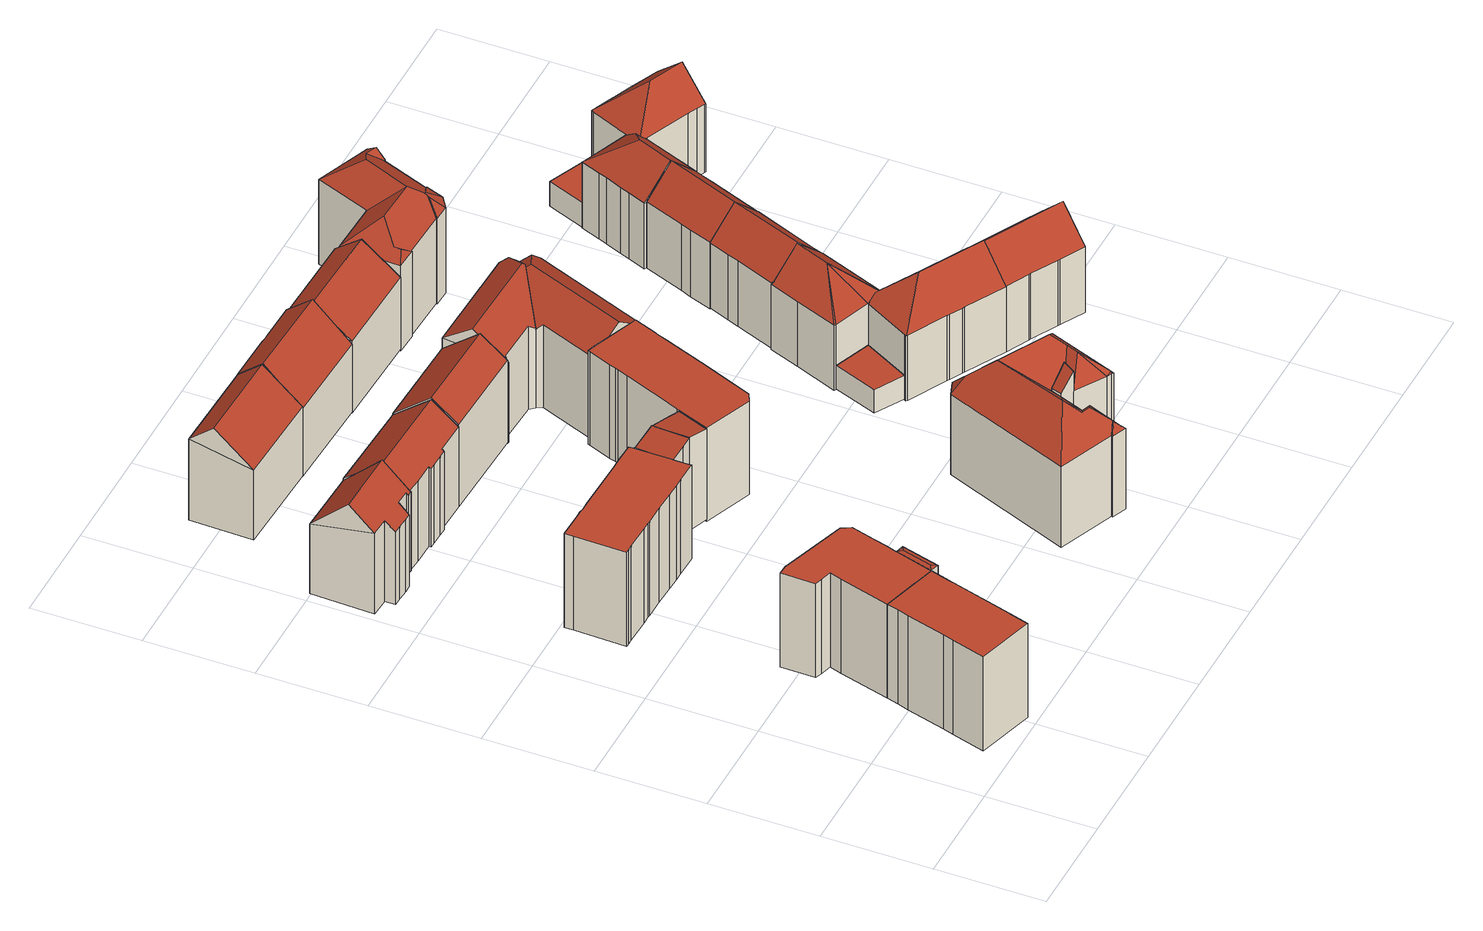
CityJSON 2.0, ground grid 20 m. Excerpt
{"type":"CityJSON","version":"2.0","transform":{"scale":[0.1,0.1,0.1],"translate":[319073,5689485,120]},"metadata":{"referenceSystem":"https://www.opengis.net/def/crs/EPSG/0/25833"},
"CityObjects":{
"building1":{"type":"Building","attributes":{"Gemeindeschluessel":14713000,"Geometrietyp2DReferenz":"3000","function":"31001_9998","roofType":"9999"},"children":["building1-1","building1-2","building1-3","building1-4"]},
"building1-1":{"type":"BuildingPart","attributes":{"Dachtyp_tdc":"tdcPolyFlatRoof","Dachneigung":0,"QualitaetDacherkennung":56,"Geometrietyp2DReferenz":"3000","roofType":"1000","measuredHeight":19.73},"parents":["building1"],"geometry":[{"type":"MultiSurface","lod":"2","boundaries":[[[0,1,2,3]],[[1,4,5,2]],[[4,6,7,5]],[[6,8,9,7]],[[8,10,11,9]],[[10,12,13,11]],[[12,14,15,13]],[[14,16,17,15]],[[18,19,20,21]],[[19,22,23,20]],[[22,0,3,23]],[[22,19,18,24,16,14,12,10,8,6,4,1,0]],[[3,2,5,7,9,11,13,15,17,25,21,20,23]],[[25,17,16,24]],[[21,25,24,18]]],"semantics":{"surfaces":[{"type":"WallSurface"},{"type":"RoofSurface"},{"type":"GroundSurface"},{"type":"ClosureSurface"}],"values":[0,0,0,0,0,0,0,0,0,0,0,1,2,3,3]}}]},
"building1-2":{"type":"BuildingPart","attributes":{"Dachtyp_tdc":"tdcPolyFlatRoof","Dachneigung":0,"QualitaetDacherkennung":72,"Geometrietyp2DReferenz":"3000","roofType":"1000","measuredHeight":19.75},"parents":["building1"],"geometry":[{"type":"MultiSurface","lod":"2","boundaries":[[[26,27,28,29]],[[27,30,31,28]],[[30,32,31]],[[33,34,35]],[[33,36,37,34]],[[36,38,39,37]],[[38,40,41,39]],[[40,42,43,41]],[[42,44,45,43]],[[44,46,47,45]],[[46,18,21,47]],[[18,46,44,42,40,38,36,33,30,27,26]],[[29,28,31,34,37,39,41,43,45,47,21,25]],[[35,32,30,33]],[[35,34,31,32]],[[29,25,24,18,26]],[[25,21,18,24]]],"semantics":{"surfaces":[{"type":"WallSurface"},{"type":"RoofSurface"},{"type":"GroundSurface"},{"type":"ClosureSurface"}],"values":[0,0,0,0,0,0,0,0,0,0,0,1,2,0,3,0,3]}}]},
"building1-3":{"type":"BuildingPart","attributes":{"Dachtyp_tdc":"tdcFreeFormRoof","Dachneigung":10.21,"QualitaetDacherkennung":22,"Geometrietyp2DReferenz":"3000","roofType":"5000","measuredHeight":20.03},"parents":["building1"],"geometry":[{"type":"MultiSurface","lod":"2","boundaries":[[[48,49,50,17,16]],[[49,51,52,50]],[[51,53,24,25,52]],[[54,53,51]],[[55,54,51,49]],[[55,49,48]],[[54,55,48,53]],[[17,50,52,25]],[[16,24,53,48]],[[16,17,25,24]]],"semantics":{"surfaces":[{"type":"WallSurface"},{"type":"RoofSurface"},{"type":"GroundSurface"},{"type":"ClosureSurface"}],"values":[0,0,0,1,1,1,1,2,0,3]}}]},
"building1-4":{"type":"BuildingPart","attributes":{"Dachtyp_tdc":"tdcFreeFormRoof","Dachneigung":56.67,"QualitaetDacherkennung":18,"Geometrietyp2DReferenz":"3000","roofType":"5000","measuredHeight":14.01},"parents":["building1"],"geometry":[{"type":"MultiSurface","lod":"2","boundaries":[[[32,56,57,31]],[[56,58,59,57]],[[58,60,61,59]],[[60,62,63,61]],[[62,64,65,63]],[[64,66,67,65]],[[66,68,69,67]],[[64,62,60,58,70]],[[58,56,32,70]],[[32,66,68,35,68,66,64,70]],[[34,69,67,31,57,59,61,63,65,67,69]],[[31,67,66,32]],[[69,34,35,68]]],"semantics":{"surfaces":[{"type":"WallSurface"},{"type":"RoofSurface"},{"type":"GroundSurface"},{"type":"ClosureSurface"}],"values":[0,0,0,0,0,0,0,1,1,1,2,3,3]}}]},
"building2":{"type":"Building","attributes":{"Dachtyp_tdc":"tdcFreeFormRoof","Gemeindeschluessel":14713000,"Dachneigung":44.55,"QualitaetDacherkennung":60,"Geometrietyp2DReferenz":"3000","function":"31001_9998","roofType":"5000","measuredHeight":21.38},"geometry":[{"type":"MultiSurface","lod":"2","boundaries":[[[71,72,73,74]],[[72,75,76,73]],[[75,77,78,76]],[[77,79,80,78]],[[79,81,82,80]],[[81,83,84,82]],[[83,85,86,84]],[[85,87,88,86]],[[87,89,90,88]],[[89,91,92,90]],[[91,93,94,92]],[[93,95,96,94]],[[95,71,74,96]],[[97,77,75,72,98]],[[89,87,85,83,81,79,97,98,71,95,93,91]],[[79,77,97]],[[72,71,98]],[[74,73,76,78,80,82,84,86,88,90,92,94,96]]],"semantics":{"surfaces":[{"type":"WallSurface"},{"type":"RoofSurface"},{"type":"GroundSurface"}],"values":[0,0,0,0,0,0,0,0,0,0,0,0,0,1,1,0,0,2]}}]},
"building3":{"type":"Building","attributes":{"Gemeindeschluessel":14713000,"Geometrietyp2DReferenz":"3000","function":"31001_9998","roofType":"9999"},"children":["building3-1","building3-2","building3-3"]},
"building3-1":{"type":"BuildingPart","attributes":{"Dachtyp_tdc":"tdcPolyFlatRoof","Dachneigung":6.6,"QualitaetDacherkennung":39,"Geometrietyp2DReferenz":"3000","roofType":"2100","measuredHeight":19.77},"parents":["building3"],"geometry":[{"type":"MultiSurface","lod":"2","boundaries":[[[99,100,101,102]],[[100,103,104,101]],[[103,105,106,104]],[[105,107,108,106]],[[107,109,110,111,108]],[[107,105,103,100,99,112,109]],[[111,102,101,104,106,108]],[[112,110,109]],[[102,111,110,112,99]]],"semantics":{"surfaces":[{"type":"WallSurface"},{"type":"RoofSurface"},{"type":"GroundSurface"},{"type":"ClosureSurface"}],"values":[0,0,0,0,0,1,2,0,3]}}]},
"building3-2":{"type":"BuildingPart","attributes":{"Dachtyp_tdc":"tdcPolyFlatRoof","Dachneigung":0,"QualitaetDacherkennung":63,"Geometrietyp2DReferenz":"3000","roofType":"1000","measuredHeight":19.66},"parents":["building3"],"geometry":[{"type":"MultiSurface","lod":"2","boundaries":[[[113,114,115,116,117]],[[114,118,119,115]],[[118,120,121,119]],[[120,122,123,121]],[[122,124,125,123]],[[124,126,127,125]],[[126,128,129,127]],[[128,130,131,129]],[[130,132,133,131]],[[132,134,135,133]],[[134,136,137,135]],[[136,138,139,137]],[[138,140,141,139]],[[140,142,143,141]],[[142,144,145,143]],[[144,146,147,145]],[[146,148,149,147]],[[148,150,151,149]],[[150,152,153,151]],[[152,154,155,153]],[[154,156,157,155]],[[156,158,159,157]],[[158,156,154,152,150,148,146,144,142,140,138,136,134,132,130,128,126,124,122,120,118,114,113,160,161]],[[162,116,115,119,121,123,125,127,129,131,133,135,137,139,141,143,145,147,149,151,153,155,157,159]],[[117,160,113]],[[116,162,161,160,117]],[[162,159,158,161]]],"semantics":{"surfaces":[{"type":"WallSurface"},{"type":"RoofSurface"},{"type":"GroundSurface"},{"type":"ClosureSurface"}],"values":[0,0,0,0,0,0,0,0,0,0,0,0,0,0,0,0,0,0,0,0,0,0,1,2,0,3,3]}}]},
"building3-3":{"type":"BuildingPart","attributes":{"Dachtyp_tdc":"tdcPolyFlatRoof","Dachneigung":4.68,"QualitaetDacherkennung":54,"Geometrietyp2DReferenz":"3000","roofType":"2100","measuredHeight":19.88},"parents":["building3"],"geometry":[{"type":"MultiSurface","lod":"2","boundaries":[[[163,164,99,102,159,158]],[[110,165,166,111]],[[165,117,116,166]],[[117,165,110,112,164,163,167,160]],[[162,159,102,111,166,116]],[[158,161,167,163]],[[158,159,162,161]],[[112,99,164]],[[110,111,102,99,112]],[[161,160,167]],[[162,116,117,160,161]]],"semantics":{"surfaces":[{"type":"WallSurface"},{"type":"RoofSurface"},{"type":"GroundSurface"},{"type":"ClosureSurface"}],"values":[0,0,0,1,2,0,3,0,3,0,3]}}]},
"building4":{"type":"Building","attributes":{"Dachtyp_tdc":"tdcGableRoof","Gemeindeschluessel":14713000,"Dachneigung":39.38,"QualitaetDacherkennung":68,"Geometrietyp2DReferenz":"3000","function":"31001_9998","roofType":"3100","measuredHeight":20.75},"geometry":[{"type":"MultiSurface","lod":"2","boundaries":[[[168,169,170,171]],[[169,172,173,170]],[[172,174,175,173]],[[174,176,177,175]],[[176,178,179,177]],[[178,180,181,179]],[[180,182,183,181]],[[182,184,185,183]],[[184,186,187,185]],[[186,188,189,187]],[[188,190,191,189]],[[190,192,193,191]],[[192,194,195,193]],[[194,196,197,195]],[[196,168,171,197]],[[192,190,188,186]],[[186,184,182,180,178,176,174,172,169,168,196,194,192]],[[171,170,173,175,177,179,181,183,185,187,189,191,193,195,197]]],"semantics":{"surfaces":[{"type":"WallSurface"},{"type":"RoofSurface"},{"type":"GroundSurface"}],"values":[0,0,0,0,0,0,0,0,0,0,0,0,0,0,0,1,1,2]}}]},
"building5":{"type":"Building","attributes":{"Dachtyp_tdc":"tdcGableRoof","Gemeindeschluessel":14713000,"Dachneigung":40.64,"QualitaetDacherkennung":66,"Geometrietyp2DReferenz":"3000","function":"31001_9998","roofType":"3100","measuredHeight":20.8},"geometry":[{"type":"MultiSurface","lod":"2","boundaries":[[[198,199,200,201]],[[199,202,203,200]],[[202,204,205,203]],[[204,198,201,205]],[[202,199,206]],[[198,204,207]],[[199,198,207,206]],[[204,202,206,207]],[[201,200,203,205]]],"semantics":{"surfaces":[{"type":"WallSurface"},{"type":"RoofSurface"},{"type":"GroundSurface"}],"values":[0,0,0,0,0,0,1,1,2]}}]},
"building6":{"type":"Building","attributes":{"Dachtyp_tdc":"tdcGableRoof","Gemeindeschluessel":14713000,"Dachneigung":39.6,"QualitaetDacherkennung":69,"Geometrietyp2DReferenz":"3000","function":"31001_9998","roofType":"3100","measuredHeight":21.16},"geometry":[{"type":"MultiSurface","lod":"2","boundaries":[[[208,209,195,210]],[[209,211,191,195]],[[211,212,213,191]],[[212,208,210,213]],[[211,209,214]],[[208,212,215]],[[209,208,215,214]],[[212,211,214,215]],[[210,195,191,213]]],"semantics":{"surfaces":[{"type":"WallSurface"},{"type":"RoofSurface"},{"type":"GroundSurface"}],"values":[0,0,0,0,0,0,1,1,2]}}]},
"building7":{"type":"Building","attributes":{"Dachtyp_tdc":"tdcPolyFlatRoof","Gemeindeschluessel":14713000,"Dachneigung":0,"QualitaetDacherkennung":72,"Geometrietyp2DReferenz":"3000","function":"31001_9998","roofType":"1000","measuredHeight":19.62},"geometry":[{"type":"MultiSurface","lod":"2","boundaries":[[[216,217,218,219]],[[217,220,221,218]],[[220,222,223,221]],[[222,224,225,223]],[[224,226,227,225]],[[226,228,229,227]],[[228,230,231,229]],[[230,232,233,231]],[[232,234,235,233]],[[234,236,237,235]],[[236,238,239,237]],[[238,240,241,239]],[[240,242,243,241]],[[242,244,245,243]],[[244,246,247,245]],[[246,248,249,247]],[[248,250,251,249]],[[250,252,253,251]],[[252,254,255,253]],[[254,256,257,255]],[[256,258,259,257]],[[258,216,219,259]],[[258,256,254,252,250,248,246,244,242,240,238,236,234,232,230,228,226,224,222,220,217,216]],[[219,218,221,223,225,227,229,231,233,235,237,239,241,243,245,247,249,251,253,255,257,259]]],"semantics":{"surfaces":[{"type":"WallSurface"},{"type":"RoofSurface"},{"type":"GroundSurface"}],"values":[0,0,0,0,0,0,0,0,0,0,0,0,0,0,0,0,0,0,0,0,0,0,1,2]}}]},
"building8":{"type":"Building","attributes":{"Dachtyp_tdc":"tdcGableRoof","Gemeindeschluessel":14713000,"Dachneigung":44.22,"QualitaetDacherkennung":64,"Geometrietyp2DReferenz":"3000","function":"31001_9998","roofType":"3100","measuredHeight":21.17},"geometry":[{"type":"MultiSurface","lod":"2","boundaries":[[[260,261,262,263]],[[261,264,265,262]],[[264,266,267,265]],[[266,268,269,267]],[[268,270,271,269]],[[270,272,273,271]],[[272,274,275,273]],[[274,260,263,275]],[[274,276,277,260]],[[278,279,280,281,282,277,276,283]],[[270,278,283,272]],[[272,283,276,274]],[[260,277,282,261]],[[261,282,281,264]],[[264,281,280,266]],[[266,280,279,268]],[[268,279,278,270]],[[263,262,265,267,269,271,273,275]]],"semantics":{"surfaces":[{"type":"WallSurface"},{"type":"RoofSurface"},{"type":"GroundSurface"}],"values":[0,0,0,0,0,0,0,0,1,1,0,0,0,0,0,0,0,2]}}]},
"building9":{"type":"Building","attributes":{"Dachtyp_tdc":"tdcFreeFormRoof","Gemeindeschluessel":14713000,"Dachneigung":46.88,"QualitaetDacherkennung":7,"Geometrietyp2DReferenz":"3000","function":"31001_9998","roofType":"5000","measuredHeight":23.56},"geometry":[{"type":"MultiSurface","lod":"2","boundaries":[[[284,285,286,287]],[[285,288,289,286]],[[288,290,291,289]],[[290,292,293,291]],[[292,294,295,293]],[[294,296,297,295]],[[296,298,299,297]],[[298,300,301,299]],[[300,302,303,301]],[[302,304,305,303]],[[304,306,307,305]],[[306,308,309,307]],[[308,310,311,309]],[[310,312,313,311]],[[312,314,315,313]],[[314,316,317,315]],[[316,284,287,317]],[[318,314,312]],[[319,320,318,312,310]],[[321,322,323,319,310,308]],[[324,321,308,306]],[[324,306,304]],[[321,300,322]],[[324,300,321]],[[324,302,300]],[[302,324,304]],[[323,322,300,298]],[[320,294,325]],[[320,296,294]],[[319,296,320]],[[319,298,296]],[[298,319,323]],[[326,327,325,294,292]],[[328,326,292,290]],[[329,288,285]],[[328,288,329]],[[288,328,290]],[[329,285,284]],[[327,326,328,329,284,316]],[[318,320,325,327,316,314]],[[287,286,289,291,293,295,297,299,301,303,305,307,309,311,313,315,317]]],"semantics":{"surfaces":[{"type":"WallSurface"},{"type":"RoofSurface"},{"type":"GroundSurface"}],"values":[0,0,0,0,0,0,0,0,0,0,0,0,0,0,0,0,0,1,1,1,1,1,1,1,1,1,1,1,1,1,1,1,1,1,1,1,1,1,1,1,2]}}]},
"building10":{"type":"Building","attributes":{"Dachtyp_tdc":"tdcPolyFlatRoof","Gemeindeschluessel":14713000,"Dachneigung":54.98,"QualitaetDacherkennung":8,"Geometrietyp2DReferenz":"3000","function":"31001_9998","roofType":"2100","measuredHeight":21.45},"geometry":[{"type":"MultiSurface","lod":"2","boundaries":[[[330,331,293,295]],[[331,332,291,293]],[[332,333,297,291]],[[333,330,295,297]],[[333,332,331,330]],[[295,293,291,297]]],"semantics":{"surfaces":[{"type":"WallSurface"},{"type":"RoofSurface"},{"type":"GroundSurface"}],"values":[0,0,0,0,1,2]}}]},
"building11":{"type":"Building","attributes":{"Dachtyp_tdc":"tdcFreeFormRoof","Gemeindeschluessel":14713000,"Dachneigung":34.86,"QualitaetDacherkennung":71,"Geometrietyp2DReferenz":"3000","function":"31001_9998","roofType":"5000","measuredHeight":21.62},"geometry":[{"type":"MultiSurface","lod":"2","boundaries":[[[334,335,336,337]],[[335,338,339,336]],[[338,340,341,339]],[[340,342,343,341]],[[342,344,345,343]],[[344,346,347,345]],[[346,348,349,347]],[[348,350,351,349]],[[350,352,353,351]],[[352,334,337,353]],[[354,352,355,356]],[[356,355,350,348,357]],[[346,344,342,340,338,335,334,354,356,357]],[[348,346,357]],[[352,350,355]],[[334,352,354]],[[337,336,339,341,343,345,347,349,351,353]]],"semantics":{"surfaces":[{"type":"WallSurface"},{"type":"RoofSurface"},{"type":"GroundSurface"}],"values":[0,0,0,0,0,0,0,0,0,0,1,1,1,0,0,0,2]}}]},
"building12":{"type":"Building","attributes":{"Dachtyp_tdc":"tdcFreeFormRoof","Gemeindeschluessel":14713000,"Dachneigung":34.82,"QualitaetDacherkennung":81,"Geometrietyp2DReferenz":"3000","function":"31001_9998","roofType":"5000","measuredHeight":21.62},"geometry":[{"type":"MultiSurface","lod":"2","boundaries":[[[358,352,353,337]],[[352,359,360,353]],[[359,361,362,360]],[[361,363,364,362]],[[363,365,366,364]],[[365,358,337,366]],[[367,368,352,369]],[[365,363,370,367,369,358]],[[359,368,367,370,361]],[[352,358,369]],[[359,352,368]],[[363,361,370]],[[337,353,360,362,364,366]]],"semantics":{"surfaces":[{"type":"WallSurface"},{"type":"RoofSurface"},{"type":"GroundSurface"}],"values":[0,0,0,0,0,0,1,1,1,0,0,0,2]}}]},
"building13":{"type":"Building","attributes":{"Dachtyp_tdc":"tdcGableRoof","Gemeindeschluessel":14713000,"Dachneigung":37.13,"QualitaetDacherkennung":57,"Geometrietyp2DReferenz":"3000","function":"31001_9998","roofType":"3100","measuredHeight":20.36},"geometry":[{"type":"MultiSurface","lod":"2","boundaries":[[[371,372,373,374]],[[372,375,376,373]],[[375,377,378,376]],[[377,371,374,378]],[[375,372,379]],[[371,377,380]],[[372,371,380,379]],[[377,375,379,380]],[[374,373,376,378]]],"semantics":{"surfaces":[{"type":"WallSurface"},{"type":"RoofSurface"},{"type":"GroundSurface"}],"values":[0,0,0,0,0,0,1,1,2]}}]},
"building14":{"type":"Building","attributes":{"Dachtyp_tdc":"tdcPolyFlatRoof","Gemeindeschluessel":14713000,"Dachneigung":0,"QualitaetDacherkennung":53,"Geometrietyp2DReferenz":"3000","function":"31001_9998","roofType":"1000","measuredHeight":4.82},"geometry":[{"type":"MultiSurface","lod":"2","boundaries":[[[381,382,383,384]],[[382,385,386,383]],[[385,387,388,386]],[[387,381,384,388]],[[387,385,382,381]],[[384,383,386,388]]],"semantics":{"surfaces":[{"type":"WallSurface"},{"type":"RoofSurface"},{"type":"GroundSurface"}],"values":[0,0,0,0,1,2]}}]},
"building15":{"type":"Building","attributes":{"Dachtyp_tdc":"tdcFreeFormRoof","Gemeindeschluessel":14713000,"Dachneigung":43.17,"QualitaetDacherkennung":72,"Geometrietyp2DReferenz":"3000","function":"31001_9998","roofType":"5000","measuredHeight":19.03},"geometry":[{"type":"MultiSurface","lod":"2","boundaries":[[[389,390,391,392]],[[390,393,394,391]],[[393,395,396,394]],[[395,397,398,396]],[[397,399,400,398]],[[399,401,402,400]],[[401,403,404,402]],[[403,405,406,404]],[[405,407,408,406]],[[407,409,410,408]],[[409,411,412,410]],[[411,413,414,412]],[[413,389,392,414]],[[415,413,416]],[[415,389,413]],[[415,390,389]],[[393,390,415]],[[411,409,407,405,403,417,415,416]],[[415,417,401,399,397,395,393]],[[403,401,417]],[[413,411,416]],[[392,391,394,396,398,400,402,404,406,408,410,412,414]]],"semantics":{"surfaces":[{"type":"WallSurface"},{"type":"RoofSurface"},{"type":"GroundSurface"}],"values":[0,0,0,0,0,0,0,0,0,0,0,0,0,1,1,1,1,1,1,0,0,2]}}]},
"building16":{"type":"Building","attributes":{"Dachtyp_tdc":"tdcFreeFormRoof","Gemeindeschluessel":14713000,"Dachneigung":45.24,"QualitaetDacherkennung":68,"Geometrietyp2DReferenz":"3000","function":"31001_9998","roofType":"5000","measuredHeight":19.47},"geometry":[{"type":"MultiSurface","lod":"2","boundaries":[[[418,419,420,421]],[[419,422,423,420]],[[422,424,425,423]],[[424,426,427,425]],[[426,428,429,427]],[[428,430,431,429]],[[430,432,433,431]],[[432,434,435,433]],[[434,436,437,435]],[[436,438,439,437]],[[438,440,441,439]],[[440,442,443,441]],[[442,444,445,443]],[[444,446,447,445]],[[446,418,421,447]],[[448,449,422,419,418,450]],[[438,436,451,448,450,446,444,442,440]],[[451,434,432,430,428,426,424,449,448]],[[436,434,451]],[[418,446,450]],[[424,422,449]],[[421,420,423,425,427,429,431,433,435,437,439,441,443,445,447]]],"semantics":{"surfaces":[{"type":"WallSurface"},{"type":"RoofSurface"},{"type":"GroundSurface"}],"values":[0,0,0,0,0,0,0,0,0,0,0,0,0,0,0,1,1,1,0,0,0,2]}}]},
"building17":{"type":"Building","attributes":{"Dachtyp_tdc":"tdcFreeFormRoof","Gemeindeschluessel":14713000,"Dachneigung":37.95,"QualitaetDacherkennung":24,"Geometrietyp2DReferenz":"3000","function":"31001_9998","roofType":"5000","measuredHeight":22.09},"geometry":[{"type":"MultiSurface","lod":"2","boundaries":[[[452,453,454,455]],[[453,456,457,454]],[[456,458,459,457]],[[458,460,461,459]],[[460,462,463,461]],[[462,464,465,463]],[[464,466,467,465]],[[466,468,469,467]],[[468,470,471,469]],[[470,472,473,471]],[[472,474,475,473]],[[474,476,477,475]],[[476,478,479,477]],[[478,480,481,479]],[[480,452,455,481]],[[482,480,478]],[[483,482,478,476]],[[484,485,486,487,483,476,474]],[[488,484,474,472]],[[488,472,470]],[[489,490,485,484,488,470,468]],[[489,468,466]],[[490,489,466,464]],[[491,492,493,486,485,490,464,462]],[[494,491,462,460]],[[494,460,458]],[[492,491,494,458,456]],[[493,492,456,453]],[[487,486,493,453,452]],[[482,483,487,452,480]],[[455,454,457,459,461,463,465,467,469,471,473,475,477,479,481]]],"semantics":{"surfaces":[{"type":"WallSurface"},{"type":"RoofSurface"},{"type":"GroundSurface"}],"values":[0,0,0,0,0,0,0,0,0,0,0,0,0,0,0,1,1,1,1,1,1,1,1,1,1,0,1,1,1,1,2]}}]},
"building18":{"type":"Building","attributes":{"Dachtyp_tdc":"tdcFreeFormRoof","Gemeindeschluessel":14713000,"Dachneigung":44.4,"QualitaetDacherkennung":75,"Geometrietyp2DReferenz":"3000","function":"31001_9998","roofType":"5000","measuredHeight":19.06},"geometry":[{"type":"MultiSurface","lod":"2","boundaries":[[[495,496,497,498]],[[496,499,500,497]],[[499,501,502,500]],[[501,503,504,502]],[[503,505,506,504]],[[505,507,508,506]],[[507,509,510,508]],[[509,511,512,510]],[[511,495,498,512]],[[509,507,513,514,495,511]],[[514,513,505,503,501,499,496]],[[507,505,513]],[[496,495,514]],[[498,497,500,502,504,506,508,510,512]]],"semantics":{"surfaces":[{"type":"WallSurface"},{"type":"RoofSurface"},{"type":"GroundSurface"}],"values":[0,0,0,0,0,0,0,0,0,1,1,0,0,2]}}]},
"building19":{"type":"Building","attributes":{"Dachtyp_tdc":"tdcFreeFormRoof","Gemeindeschluessel":14713000,"Dachneigung":45.1,"QualitaetDacherkennung":67,"Geometrietyp2DReferenz":"3000","function":"31001_9998","roofType":"5000","measuredHeight":19.47},"geometry":[{"type":"MultiSurface","lod":"2","boundaries":[[[515,516,435,437]],[[516,517,518,435]],[[517,519,520,518]],[[519,521,522,520]],[[521,523,524,522]],[[523,525,526,524]],[[525,527,528,526]],[[527,529,530,528]],[[529,531,532,530]],[[531,533,534,532]],[[533,515,437,534]],[[527,525,535,536,515,533,531,529]],[[535,523,521,519,517,516,536]],[[516,515,536]],[[525,523,535]],[[437,435,518,520,522,524,526,528,530,532,534]]],"semantics":{"surfaces":[{"type":"WallSurface"},{"type":"RoofSurface"},{"type":"GroundSurface"}],"values":[0,0,0,0,0,0,0,0,0,0,0,1,1,0,0,2]}}]},
"building20":{"type":"Building","attributes":{"Dachtyp_tdc":"tdcGableRoof","Gemeindeschluessel":14713000,"Dachneigung":44.4,"QualitaetDacherkennung":77,"Geometrietyp2DReferenz":"3000","function":"31001_9998","roofType":"3100","measuredHeight":19.31},"geometry":[{"type":"MultiSurface","lod":"2","boundaries":[[[537,538,539,540]],[[538,541,542,539]],[[541,513,543,542]],[[513,544,545,543]],[[544,546,547,545]],[[546,548,549,547]],[[548,550,551,549]],[[550,552,553,551]],[[552,554,555,553]],[[554,556,557,555]],[[556,537,540,557]],[[552,550,548,546,544,513]],[[513,541,538,537,556,554,552]],[[540,539,542,543,545,547,549,551,553,555,557]]],"semantics":{"surfaces":[{"type":"WallSurface"},{"type":"RoofSurface"},{"type":"GroundSurface"}],"values":[0,0,0,0,0,0,0,0,0,0,0,1,1,2]}}]},
"building21":{"type":"Building","attributes":{"Dachtyp_tdc":"tdcFreeFormRoof","Gemeindeschluessel":14713000,"Dachneigung":43.02,"QualitaetDacherkennung":71,"Geometrietyp2DReferenz":"3000","function":"31001_9998","roofType":"5000","measuredHeight":19.41},"geometry":[{"type":"MultiSurface","lod":"2","boundaries":[[[558,559,560,561]],[[559,562,563,560]],[[562,564,565,563]],[[564,566,567,565]],[[566,568,569,567]],[[568,570,571,569]],[[570,572,573,571]],[[572,574,575,573]],[[574,576,577,575]],[[576,578,579,577]],[[578,580,581,579]],[[580,554,555,581]],[[554,582,551,555]],[[582,583,584,551]],[[583,558,561,584]],[[585,586,587,588,589]],[[589,590,591,592,593,594,595,596,585]],[[596,554,580,578,576,574,597,586,585]],[[570,587,586,597,572]],[[572,597,574]],[[582,595,594,583]],[[554,596,595,582]],[[583,594,593,558]],[[558,593,592,559]],[[559,592,591,562]],[[562,591,590,564]],[[564,590,589,566]],[[566,589,588,568]],[[568,588,587,570]],[[561,560,563,565,567,569,571,573,575,577,579,581,555,551,584]]],"semantics":{"surfaces":[{"type":"WallSurface"},{"type":"RoofSurface"},{"type":"GroundSurface"}],"values":[0,0,0,0,0,0,0,0,0,0,0,0,0,0,0,1,1,1,0,0,0,0,0,0,0,0,0,0,0,2]}}]},
"building22":{"type":"Building","attributes":{"Dachtyp_tdc":"tdcPolyFlatRoof","Gemeindeschluessel":14713000,"Dachneigung":0,"QualitaetDacherkennung":53,"Geometrietyp2DReferenz":"3000","function":"31001_9998","roofType":"1000","measuredHeight":5.14},"geometry":[{"type":"MultiSurface","lod":"2","boundaries":[[[598,599,600,601]],[[599,602,603,600]],[[602,604,605,603]],[[604,598,601,605]],[[604,602,599,598]],[[601,600,603,605]]],"semantics":{"surfaces":[{"type":"WallSurface"},{"type":"RoofSurface"},{"type":"GroundSurface"}],"values":[0,0,0,0,1,2]}}]},
"building23":{"type":"Building","attributes":{"Dachtyp_tdc":"tdcHipAndGableRoof","Gemeindeschluessel":14713000,"Dachneigung":43.61,"QualitaetDacherkennung":63,"Geometrietyp2DReferenz":"3000","function":"31001_9998","roofType":"5000","measuredHeight":19.77},"geometry":[{"type":"MultiSurface","lod":"2","boundaries":[[[606,607,608,609]],[[607,610,611,608]],[[610,612,613,611]],[[612,614,615,613]],[[614,616,617,615]],[[616,618,619,617]],[[618,620,621,619]],[[620,622,623,621]],[[622,624,625,623]],[[624,626,627,625]],[[626,628,605,627]],[[628,629,603,605]],[[629,630,631,603]],[[630,632,633,631]],[[632,634,635,633]],[[634,606,609,635]],[[630,629,628,626,636]],[[626,624,622,620,618,616,614,636]],[[614,612,610,607,606,634,632,630,636]],[[609,608,611,613,615,617,619,621,623,625,627,605,603,631,633,635]]],"semantics":{"surfaces":[{"type":"WallSurface"},{"type":"RoofSurface"},{"type":"GroundSurface"}],"values":[0,0,0,0,0,0,0,0,0,0,0,0,0,0,0,0,1,1,1,2]}}]}
},
"vertices":[
[157,359,222],[145,363,222],[145,363,25],[157,359,25],[146,427,222],[146,427,25],[164,426,222],[164,426,25],[290,385,222],[290,385,25],[299,368,222],[299,368,25],[286,323,222],[286,323,25],[279,298,222],[279,298,25],[272,277,222],[272,277,25],[145,237,222],[172,330,222],[172,330,25],[145,237,25],[179,353,222],[179,353,25],[251,207,222],[251,207,25],
[252,207,222],[245,185,222],[245,185,25],[252,207,25],[239,163,222],[239,163,25],[239,163,153],[205,47,222],[205,47,25],[205,47,153],[194,10,222],[194,10,25],[88,41,222],[88,41,25],[106,102,222],[106,102,25],[112,122,222],[112,122,25],[132,194,222],[132,194,25],[139,215,222],[139,215,25],
[272,277,223],[287,273,223],[287,273,25],[267,202,223],[267,202,25],[251,207,223],[261,212,225],[277,267,225],
[246,161,153],[246,161,25],[254,159,153],[254,159,25],[233,88,153],[233,88,25],[227,90,163],[227,90,25],[226,90,164],[226,90,25],[218,93,153],[218,93,25],[212,70,153],[212,70,25],[244,153,165],
[8,1082,186],[12,1199,162],[12,1199,16],[8,1082,16],[69,1197,162],[69,1197,16],[135,1195,162],[135,1195,16],[131,1074,182],[131,1074,16],[123,1074,181],[123,1074,16],[123,1078,185],[123,1078,16],[95,1079,186],[95,1079,16],[94,1060,167],[94,1060,16],[80,1060,167],[80,1060,16],[60,1061,167],[60,1061,16],[44,1061,167],[44,1061,16],[44,1081,185],[44,1081,16],[133,1125,230],[9,1129,230],
[403,770,218],[428,762,215],[428,762,20],[403,770,20],[434,760,214],[434,760,20],[464,749,210],[464,749,20],[441,690,210],[441,690,20],[405,704,215],[405,704,214],[405,704,20],[404,744,217],
[341,705,217],[341,685,217],[341,685,20],[341,705,20],[341,705,214],[341,671,217],[341,671,20],[300,672,217],[300,672,20],[283,672,217],[283,672,20],[258,673,217],[258,673,20],[220,674,217],[220,674,20],[183,674,217],[183,674,20],[177,675,217],[177,675,20],[162,675,217],[162,675,20],[115,676,217],[115,676,20],[104,676,217],[104,676,20],[97,676,217],[97,676,20],[99,771,217],[99,771,20],[99,788,217],[99,788,20],[148,787,217],[148,787,20],[159,787,217],[159,787,20],[167,786,217],[167,786,20],[186,786,217],[186,786,20],[286,784,217],[286,784,20],[307,784,217],[307,784,20],[341,783,217],[341,783,20],[342,772,217],[342,772,20],[341,745,217],[341,772,217],[341,772,20],
[342,772,219],[403,770,219],[380,704,214],[380,704,20],[341,772,219],
[249,1068,179],[234,1068,179],[234,1068,15],[249,1068,15],[212,1069,179],[212,1069,15],[201,1069,179],[201,1069,15],[200,1073,182],[200,1073,15],[160,1074,182],[160,1074,15],[133,1076,183],[133,1076,15],[133,1074,181],[133,1074,15],[131,1074,181],[131,1074,15],[133,1125,223],[133,1125,15],[135,1195,166],[135,1195,15],[314,1188,166],[314,1188,15],[312,1119,223],[312,1119,15],[311,1070,183],[311,1070,15],[250,1072,183],[250,1072,15],
[278,1331,161],[98,1337,162],[98,1337,16],[278,1331,16],[101,1453,186],[101,1453,16],[282,1448,186],[282,1448,16],[100,1409,224],[280,1404,224],
[492,1065,187],[311,1070,187],[492,1065,15],[314,1188,169],[496,1183,169],[496,1183,15],[312,1119,226],[493,1114,226],
[567,712,212],[556,684,212],[556,684,16],[567,712,16],[548,664,212],[548,664,16],[531,655,212],[531,655,16],[441,690,212],[441,690,16],[464,749,212],[464,749,16],[466,753,212],[466,753,16],[508,861,212],[508,861,16],[516,880,212],[516,880,16],[518,886,212],[518,886,16],[522,898,212],[522,898,16],[539,940,212],[539,940,16],[541,945,212],[541,945,16],[555,940,212],[555,940,16],[643,907,212],[643,907,16],[627,865,212],[627,865,16],[625,861,212],[625,861,16],[617,840,212],[617,840,16],[610,822,212],[610,822,16],[609,819,212],[609,819,16],[596,785,212],[596,785,16],[582,749,212],[582,749,16],
[278,1331,157],[282,1448,157],[282,1448,15],[278,1331,15],[372,1446,157],[372,1446,15],[382,1445,157],[382,1445,15],[394,1445,157],[394,1445,15],[427,1444,157],[427,1444,15],[462,1443,157],[462,1443,15],[459,1325,157],[459,1325,15],[460,1396,226],[280,1402,226],[427,1444,187],[394,1445,187],[382,1445,187],[372,1446,187],[282,1448,187],[462,1443,187],
[862,159,190],[858,161,190],[858,161,21],[862,159,21],[850,165,190],[850,165,21],[794,199,190],[794,199,21],[805,221,190],[805,221,21],[779,232,190],[779,232,21],[772,212,190],[772,212,21],[755,167,190],[755,167,21],[772,161,190],[772,161,21],[745,92,190],[745,92,21],[742,84,190],[742,84,21],[715,95,190],[715,95,21],[716,98,190],[716,98,21],[611,139,190],[611,139,21],[705,377,190],[705,377,21],[733,387,190],[733,387,21],[912,291,190],[912,291,21],[726,360,218],[692,174,256],[744,312,255],[735,105,205],[721,138,232],[705,144,232],[734,102,205],[745,312,254],[854,239,228],[843,265,249],[843,214,230],[860,163,193],
[779,232,196],[805,221,235],[794,199,231],[772,212,196],
[592,1061,180],[584,1070,187],[584,1070,13],[592,1061,13],[500,1073,187],[500,1073,13],[499,1071,186],[499,1071,13],[495,1070,186],[495,1070,13],[495,1065,181],[495,1065,13],[492,1065,181],[492,1065,13],[496,1183,191],[496,1183,13],[707,1177,191],[707,1177,13],[725,1149,189],[725,1149,13],[680,1119,227],[715,1164,200],[677,1123,230],[494,1128,230],
[592,1061,178],[744,1120,192],[744,1120,13],[658,901,192],[658,901,13],[555,940,186],[555,940,13],[598,1050,186],[598,1050,13],[682,1109,229],[736,1133,200],[677,1117,224],[608,920,229],
[462,1443,181],[642,1438,181],[642,1438,13],[462,1443,13],[638,1320,163],[638,1320,13],[459,1325,163],[459,1325,13],[641,1391,217],[460,1397,217],
[799,555,67],[829,636,67],[829,636,18],[799,555,18],[898,610,67],[898,610,18],[852,525,67],[852,525,18],
[898,610,154],[829,636,153],[829,636,17],[898,610,17],[826,638,153],[826,638,17],[856,716,153],[856,716,17],[878,773,153],[878,773,17],[881,771,157],[881,771,17],[881,770,157],[881,770,17],[984,731,154],[984,731,17],[983,728,154],[983,728,17],[978,715,154],[978,715,17],[970,694,154],[970,694,17],[935,607,155],[935,607,17],[932,597,154],[932,597,17],[906,686,207],[932,597,155],[931,751,207],
[850,522,152],[852,525,152],[852,525,16],[850,522,16],[898,610,153],[898,610,16],[932,597,165],[932,597,16],[935,607,154],[935,607,16],[1013,565,154],[1013,565,16],[1032,555,153],[1032,555,16],[1049,546,153],[1049,546,16],[1085,527,153],[1085,527,16],[1030,425,152],[1030,425,16],[956,465,152],[956,465,16],[952,467,152],[952,467,16],[929,480,152],[929,480,16],[925,482,152],[925,482,16],[853,520,152],[853,520,16],[941,540,211],[914,604,167],[851,522,152],[1058,477,211],
[642,1431,187],[743,1428,187],[743,1428,9],[642,1431,9],[783,1531,187],[783,1531,9],[885,1491,187],[885,1491,9],[871,1453,187],[871,1453,9],[869,1454,187],[869,1454,9],[835,1365,187],[835,1365,9],[837,1364,187],[837,1364,9],[824,1330,187],[824,1330,9],[801,1314,187],[801,1314,9],[770,1315,187],[770,1315,9],[770,1317,187],[770,1317,9],[679,1320,187],[679,1320,9],[679,1318,187],[679,1318,9],[638,1320,187],[638,1320,9],[659,1329,203],[660,1342,203],[795,1344,208],[794,1349,212],[778,1372,230],[695,1375,230],[793,1340,207],[800,1349,209],[795,1348,211],[856,1480,203],[814,1461,229],[779,1373,229],[878,1472,202],
[984,731,153],[881,770,153],[881,770,16],[984,731,16],[881,771,153],[881,771,16],[910,846,153],[910,846,16],[918,867,153],[918,867,16],[934,906,153],[934,906,16],[1037,866,153],[1037,866,16],[991,749,153],[991,749,16],[985,733,153],[985,733,16],[985,886,207],[933,751,207],
[1030,425,153],[1085,527,152],[1178,477,153],[1178,477,16],[1199,465,154],[1199,465,16],[1215,456,154],[1215,456,16],[1225,451,154],[1225,451,16],[1173,350,153],[1173,350,16],[1128,374,153],[1128,374,16],[1124,376,153],[1124,376,16],[1075,402,154],[1075,402,16],[1072,404,154],[1072,404,16],[1199,401,211],[1057,476,211],
[1084,987,152],[1077,968,152],[1077,968,14],[1084,987,14],[1037,866,152],[1037,866,14],[985,886,14],[934,906,154],[934,906,14],[949,947,153],[949,947,14],[957,967,153],[957,967,14],[986,1042,153],[986,1042,14],[1038,1022,207],[1038,1022,14],[1090,1002,152],[1090,1002,14],[1089,1000,152],[1089,1000,14],
[996,1078,152],[1002,1095,152],[1002,1095,14],[996,1078,14],[1015,1126,152],[1015,1126,14],[1021,1142,152],[1021,1142,14],[1035,1178,152],[1035,1178,14],[1038,1176,152],[1038,1176,14],[1126,1142,152],[1126,1142,14],[1114,1113,152],[1114,1113,14],[1131,1106,152],[1131,1106,14],[1106,1042,152],[1106,1042,14],[1099,1025,152],[1099,1025,14],[1091,1004,152],[1091,1004,14],[986,1042,152],[982,1044,152],[982,1044,14],[1063,1089,208],[1118,1121,169],[1126,1142,153],[1038,1176,153],[1035,1178,153],[1021,1142,153],[1015,1126,153],[1002,1095,153],[996,1078,153],[982,1044,153],[986,1042,157],[1037,1022,208],[1114,1113,170],
[1038,1176,63],[1067,1250,63],[1067,1250,11],[1038,1176,11],[1156,1212,63],[1156,1212,11],[1126,1142,63],[1126,1142,11],
[1242,1183,153],[1260,1175,153],[1260,1175,11],[1242,1183,11],[1292,1162,152],[1292,1162,11],[1291,1158,156],[1291,1158,11],[1270,1107,209],[1270,1107,11],[1249,1056,154],[1249,1056,11],[1247,1057,154],[1247,1057,11],[1232,1063,155],[1232,1063,11],[1214,1071,155],[1214,1071,11],[1131,1106,155],[1131,1106,11],[1114,1113,155],[1114,1113,11],[1126,1142,154],[1156,1212,153],[1159,1217,153],[1159,1217,11],[1191,1204,153],[1191,1204,11],[1210,1196,153],[1210,1196,11],[1205,1134,209]
]}
